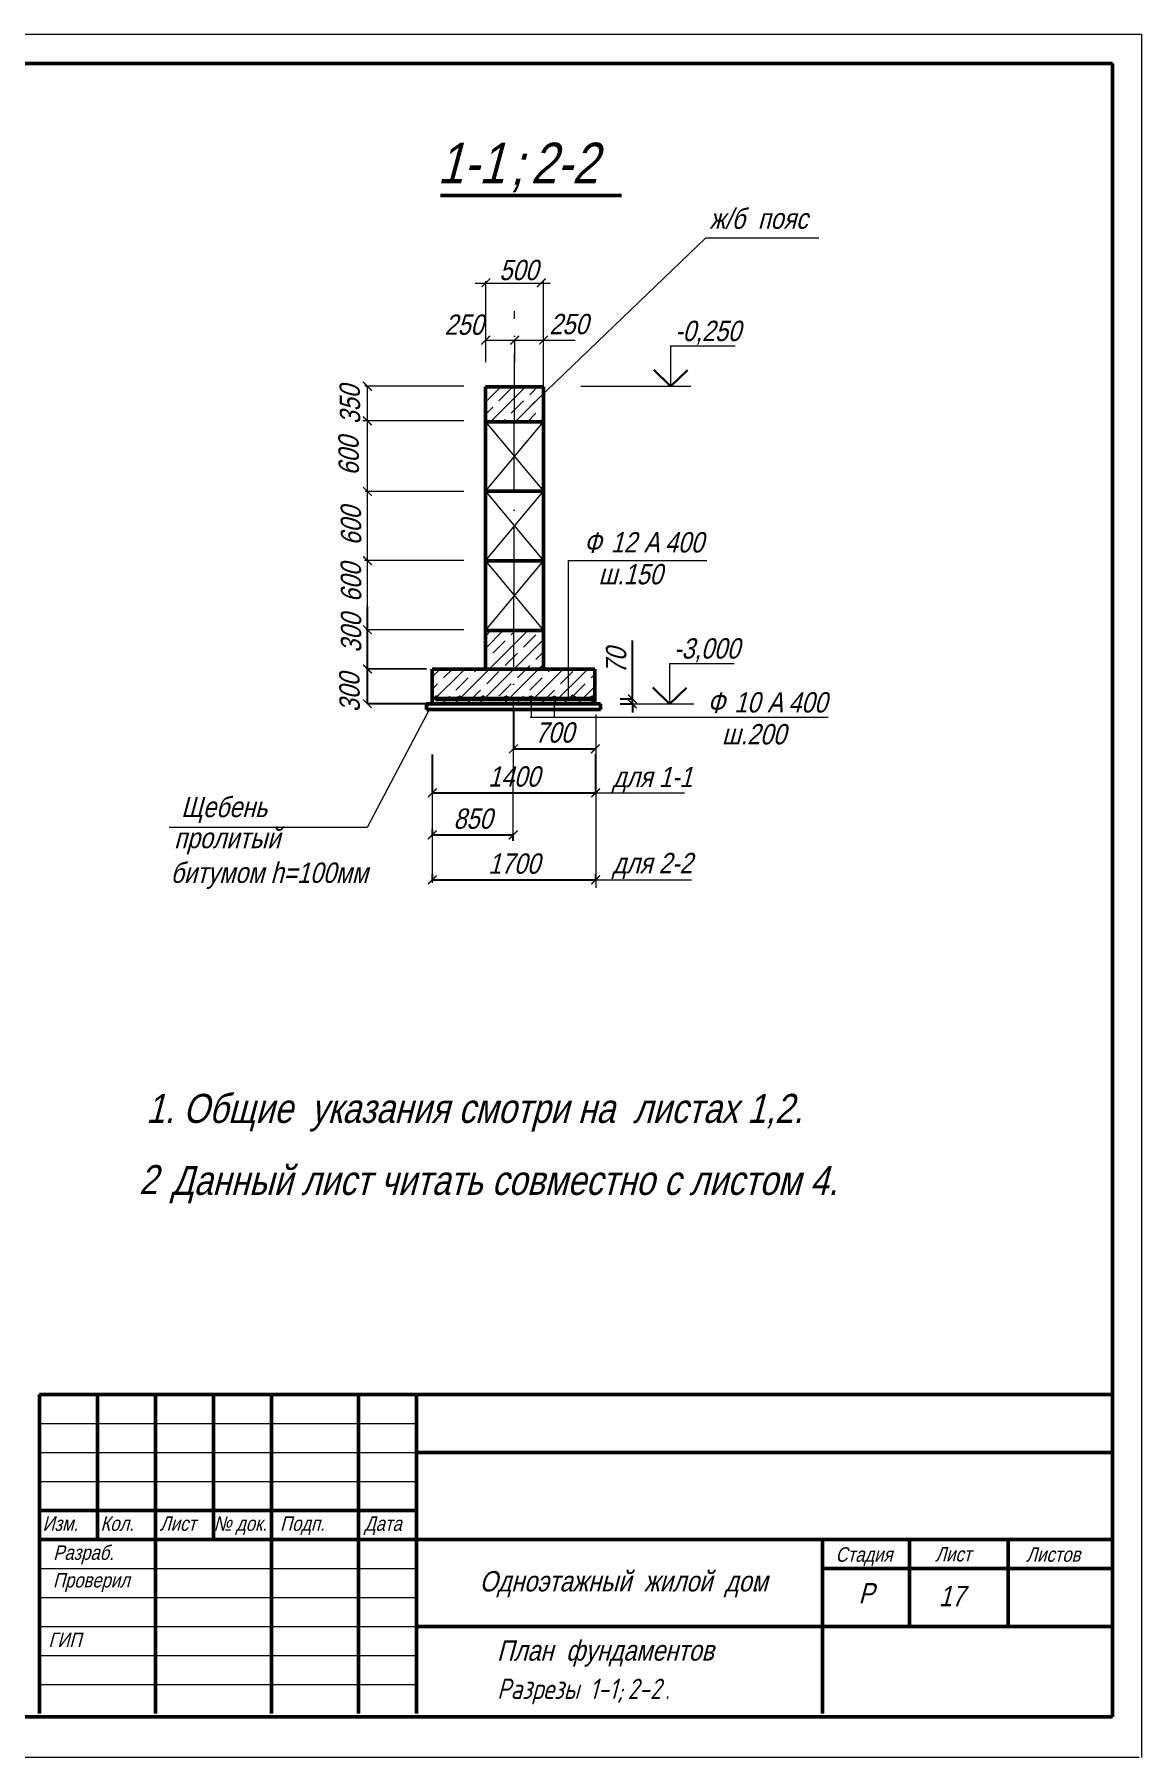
# Model space of a CAD drawing. Header units: millimetres. Extents: x -1570823 to -1042875, y 1331607 to 1425447.
# Drawn here: x -1208800 to -1189712, y 1331868 to 1361568 of the extents above; entities that cross this region are included whole.
import ezdxf

# ---------------------------------------------------------------- set-up
doc = ezdxf.new("R2010")
doc.units = ezdxf.units.MM
doc.linetypes.add('ACAD_ISO04W100', pattern=[30, 24, -3, 0, -3])
for name, color, linetype, lineweight in [('линии', 7, 'Continuous', 25), ('оси', 170, 'ACAD_ISO04W100', 15), ('проект', 7, 'Continuous', 50), ('Разм.', 7, 'Continuous', 15), ('размер', 7, 'Continuous', 15), ('стены', 7, 'Continuous', 50)]:
    doc.layers.add(name, color=color, linetype=linetype, lineweight=lineweight)
doc.layers.add('разм', color=7, linetype='Continuous')
doc.styles.get("Standard").update_dxf_attribs({"font": 'ARIALN.TTF', "oblique": 15, "height": 350})
doc.styles.add('гост', font='', dxfattribs={"oblique": 15, "height": 350})
doc.styles.get('гост').set_extended_font_data('GOST type A')
doc.dimstyles.new('100', dxfattribs={"dimtxt": 350, "dimasz": 150, "dimexe": 1.25, "dimexo": 100, "dimgap": 100, "dimtad": 1, "dimdec": 0, "dimrnd": 5, "dimtxsty": 'Standard', "dimblk": 'ARCHTICK', "dimcen": 250, "dimaunit": 1, "dimadec": 1, "dimazin": 0, "dimtfac": 1, "dimtdec": 0, "dimtmove": 0, "dimatfit": 3, "dimldrblk": 'NONE', "dimfxl": 1, "dimarcsym": 0})

# ---------------------------------------------------------------- blocks, each defined once
blk = doc.blocks.new('_ArchTick')
at = {"color": 0, "linetype": 'ByBlock', "lineweight": 0, "const_width": 0.15}
blk.add_lwpolyline([(-0.5, -0.5), (0.5, 0.5)], dxfattribs=at)
blk = doc.blocks.new('*D102')
at = {"layer": 'разм', "color": 0, "lineweight": -2, "ltscale": 50, "transparency": 16777216}
for p, q in [((-1203059, 1350631), (-1203059, 1351709)), ((-1202040, 1350630), (-1203060, 1350631)), ((-1203059, 1350031), (-1203059, 1350631)), ((-1202041, 1350030), (-1203060, 1350031))]:
    blk.add_line(p, q, dxfattribs=at)
at = {"layer": 'разм', "color": 0, "lineweight": -2, "ltscale": 50, "transparency": 16777216, "xscale": 150, "yscale": 150, "zscale": 150}
for p, rotation in [((-1203059, 1350631), 89.98653347919623), ((-1203059, 1350031), 269.9865334791962)]:
    blk.add_blockref('_ArchTick', p, dxfattribs=dict(at, rotation=rotation))
at = {"layer": 'разм', "color": 0, "lineweight": 5, "ltscale": 50, "transparency": 16777216, "insert": (-1203338, 1351245), "char_height": 350, "attachment_point": 5, "rotation": 89.9865}
blk.add_mtext('300', dxfattribs=at)
blk = doc.blocks.new('_None')
blk = doc.blocks.new('*D103')
at = {"layer": 'разм', "color": 0, "lineweight": -2, "ltscale": 50, "transparency": 16777216}
for p, q in [((-1200541, 1349926), (-1200541, 1349254)), ((-1200541, 1349255), (-1199130, 1349255)), ((-1199130, 1349252), (-1199130, 1349254))]:
    blk.add_line(p, q, dxfattribs=at)
at = {"layer": 'разм', "color": 0, "lineweight": -2, "ltscale": 50, "transparency": 16777216, "xscale": 150, "yscale": 150, "zscale": 150, "rotation": 180}
blk.add_blockref('_ArchTick', (-1200541, 1349255), dxfattribs=at)
at = {"layer": 'разм', "color": 0, "lineweight": -2, "ltscale": 50, "transparency": 16777216, "xscale": 150, "yscale": 150, "zscale": 150}
blk.add_blockref('_ArchTick', (-1199130, 1349255), dxfattribs=at)
at = {"layer": 'разм', "color": 0, "lineweight": 5, "ltscale": 50, "transparency": 16777216, "insert": (-1199835, 1349534), "char_height": 350, "attachment_point": 5}
blk.add_mtext('700', dxfattribs=at)
blk = doc.blocks.new('*D104')
at = {"layer": 'разм', "color": 0, "lineweight": -2, "ltscale": 50, "transparency": 16777216}
for p, q in [((-1201941, 1349155), (-1201941, 1348495)), ((-1199124, 1349161), (-1199124, 1348495)), ((-1201941, 1348496), (-1199124, 1348496))]:
    blk.add_line(p, q, dxfattribs=at)
at = {"layer": 'разм', "color": 0, "lineweight": -2, "ltscale": 50, "transparency": 16777216, "xscale": 150, "yscale": 150, "zscale": 150, "rotation": 180}
blk.add_blockref('_ArchTick', (-1201941, 1348496), dxfattribs=at)
at = {"layer": 'разм', "color": 0, "lineweight": -2, "ltscale": 50, "transparency": 16777216, "xscale": 150, "yscale": 150, "zscale": 150}
blk.add_blockref('_ArchTick', (-1199124, 1348496), dxfattribs=at)
at = {"layer": 'разм', "color": 0, "lineweight": 5, "ltscale": 50, "transparency": 16777216, "insert": (-1200532, 1348775), "char_height": 350, "attachment_point": 5}
blk.add_mtext('1400', dxfattribs=at)
blk = doc.blocks.new('*D105')
at = {"layer": 'разм', "color": 0, "lineweight": -2, "ltscale": 50, "transparency": 16777216}
for p, q in [((-1201941, 1347869), (-1201941, 1347769)), ((-1201941, 1347770), (-1200544, 1347770)), ((-1200544, 1347670), (-1200544, 1347769))]:
    blk.add_line(p, q, dxfattribs=at)
at = {"layer": 'разм', "color": 0, "lineweight": -2, "ltscale": 50, "transparency": 16777216, "xscale": 150, "yscale": 150, "zscale": 150, "rotation": 180}
blk.add_blockref('_ArchTick', (-1201941, 1347770), dxfattribs=at)
at = {"layer": 'разм', "color": 0, "lineweight": -2, "ltscale": 50, "transparency": 16777216, "xscale": 150, "yscale": 150, "zscale": 150}
blk.add_blockref('_ArchTick', (-1200544, 1347770), dxfattribs=at)
at = {"layer": 'разм', "color": 0, "lineweight": 5, "ltscale": 50, "transparency": 16777216, "insert": (-1201242, 1348049), "char_height": 350, "attachment_point": 5}
blk.add_mtext('850', dxfattribs=at)
blk = doc.blocks.new('*D106')
at = {"layer": 'разм', "color": 0, "lineweight": -2, "ltscale": 50, "transparency": 16777216}
for p, q in [((-1201941, 1347096), (-1201941, 1346997)), ((-1201941, 1346996), (-1199124, 1346996)), ((-1199124, 1347096), (-1199124, 1346997))]:
    blk.add_line(p, q, dxfattribs=at)
at = {"layer": 'разм', "color": 0, "lineweight": -2, "ltscale": 50, "transparency": 16777216, "xscale": 150, "yscale": 150, "zscale": 150, "rotation": 180}
blk.add_blockref('_ArchTick', (-1201941, 1346996), dxfattribs=at)
at = {"layer": 'разм', "color": 0, "lineweight": -2, "ltscale": 50, "transparency": 16777216, "xscale": 150, "yscale": 150, "zscale": 150}
blk.add_blockref('_ArchTick', (-1199124, 1346996), dxfattribs=at)
at = {"layer": 'разм', "color": 0, "lineweight": 5, "ltscale": 50, "transparency": 16777216, "insert": (-1200532, 1347274), "char_height": 350, "attachment_point": 5}
blk.add_mtext('1700', dxfattribs=at)
blk = doc.blocks.new('*D128')
at = {"layer": 'проект', "color": 0, "lineweight": -2, "ltscale": 50, "transparency": 16777216}
for p, q in [((-1198491, 1350116), (-1198491, 1351120)), ((-1198699, 1350116), (-1198489, 1350116)), ((-1198699, 1350030), (-1198489, 1350030)), ((-1198491, 1350030), (-1198491, 1350116)), ((-1198491, 1350030), (-1198491, 1349880))]:
    blk.add_line(p, q, dxfattribs=at)
at = {"layer": 'проект', "color": 0, "lineweight": -2, "ltscale": 50, "transparency": 16777216, "xscale": 150, "yscale": 150, "zscale": 150}
for p, rotation in [((-1198491, 1350116), 270), ((-1198491, 1350030), 90)]:
    blk.add_blockref('_ArchTick', p, dxfattribs=dict(at, rotation=rotation))
at = {"layer": 'проект', "color": 0, "lineweight": 5, "ltscale": 50, "transparency": 16777216, "insert": (-1198769, 1350768), "char_height": 350, "attachment_point": 5, "rotation": 90}
blk.add_mtext('70', dxfattribs=at)

msp = doc.modelspace()

# ---------------------------------------------------------------- hatches: boundary and pattern name
at = {"layer": 'проект', "lineweight": 5, "ltscale": 50}
h = msp.add_hatch(dxfattribs=at)
h.set_pattern_fill('JIS_STN_1E', color=256, scale=300, style=0)
h.set_pattern_definition([(45, (98412.52, -19894.46), (-212.132034, 212.132034), []), (45, (98624.02, -19894.46), (-212.132034, 212.132034), [300, -150])])
h.paths.add_polyline_path([(-1200525.5, 1355493.7), (-1201025.5, 1355493.7), (-1201025.5, 1354893.7), (-1200527.2, 1354893.7)])
h.paths.add_polyline_path([(-1200025.5, 1355493.7), (-1200525.5, 1355493.7), (-1200527.2, 1354893.7), (-1200025.5, 1354893.7)])
h.paths.add_polyline_path([(-1200537.1, 1351293.7), (-1201025.5, 1351293.7), (-1201025.5, 1350630.3), (-1200539, 1350630.3)])
h.paths.add_polyline_path([(-1200025.5, 1351293.7), (-1200537.1, 1351293.7), (-1200539, 1350630.3), (-1200025.5, 1350630.3)])
h.paths.add_polyline_path([(-1200539, 1350630.3), (-1201940.5, 1350630.3), (-1201940.6, 1350030.3), (-1200540.6, 1350030.3)])
h.paths.add_polyline_path([(-1199139, 1350630.3), (-1200539, 1350630.3), (-1200540.6, 1350030.3), (-1199139, 1350030.3)])

# ---------------------------------------------------------------- linework, layer by layer
at = {"lineweight": 0}
for p, q in [((-1208712.2, 1337625.2), (-1202212.2, 1337625.2)), ((-1208712.2, 1337625.2), (-1202212.2, 1337625.2)), ((-1208712.2, 1337125.2), (-1202212.2, 1337125.2)), ((-1208712.2, 1337125.2), (-1202212.2, 1337125.2)), ((-1208712.2, 1336625.2), (-1202212.2, 1336625.2)), ((-1208712.2, 1336625.2), (-1202212.2, 1336625.2)), ((-1208712.2, 1335125.2), (-1202212.2, 1335125.2)), ((-1208712.2, 1335125.2), (-1202212.2, 1335125.2)), ((-1208712.2, 1334625.2), (-1202212.2, 1334625.2)), ((-1208712.2, 1334625.2), (-1202212.2, 1334625.2)), ((-1208712.2, 1334125.2), (-1202212.2, 1334125.2)), ((-1208712.2, 1334125.2), (-1202212.2, 1334125.2)), ((-1208712.2, 1333625.2), (-1202212.2, 1333625.2)), ((-1208712.2, 1333625.2), (-1202212.2, 1333625.2)), ((-1208712.2, 1333125.2), (-1202212.2, 1333125.2)), ((-1208712.2, 1333125.2), (-1202212.2, 1333125.2))]:
    msp.add_line(p, q, dxfattribs=at)
at = {"lineweight": 15}
msp.add_line((-1206227.9, 1331867.8), (-1231712.2, 1331867.8), dxfattribs=at)
msp.add_line((-1206227.9, 1331867.8), (-1231712.2, 1331867.8), dxfattribs=at)
at = {"layer": 'оси', "lineweight": 15, "ltscale": 100}
msp.add_line((-1200544.1, 1347668.5), (-1200521.9, 1356797.3), dxfattribs=at)
at = {"layer": 'проект'}
for p, q in [((-1190212.2, 1361067.8), (-1229712.2, 1361067.8)), ((-1190212.2, 1361067.8), (-1229712.2, 1361067.8)), ((-1190212.2, 1361067.8), (-1190212.2, 1332567.8)), ((-1190212.2, 1361067.8), (-1190212.2, 1332567.8)), ((-1208712.2, 1338125.2), (-1190212.2, 1338125.2)), ((-1208712.2, 1332625.2), (-1208712.2, 1338125.2)), ((-1208712.2, 1338125.2), (-1190212.2, 1338125.2)), ((-1208712.2, 1332625.2), (-1208712.2, 1338125.2)), ((-1207712.2, 1335625.2), (-1207712.2, 1338125.2)), ((-1207712.2, 1335625.2), (-1207712.2, 1338125.2)), ((-1206712.2, 1332625.2), (-1206712.2, 1338125.2)), ((-1206712.2, 1332625.2), (-1206712.2, 1338125.2)), ((-1205712.2, 1335625.2), (-1205712.2, 1338125.2)), ((-1205712.2, 1335625.2), (-1205712.2, 1338125.2)), ((-1204712.2, 1332625.2), (-1204712.2, 1338125.2)), ((-1204712.2, 1332625.2), (-1204712.2, 1338125.2)), ((-1203212.2, 1332625.2), (-1203212.2, 1338125.2)), ((-1203212.2, 1332625.2), (-1203212.2, 1338125.2)), ((-1202212.2, 1332625.2), (-1202212.2, 1338125.2)), ((-1202212.2, 1332625.2), (-1202212.2, 1338125.2)), ((-1202212.2, 1337125.2), (-1190212.2, 1337125.2)), ((-1202212.2, 1337125.2), (-1190212.2, 1337125.2)), ((-1208712.2, 1336125.2), (-1202212.2, 1336125.2)), ((-1208712.2, 1336125.2), (-1202212.2, 1336125.2)), ((-1208712.2, 1335625.2), (-1202212.2, 1335625.2)), ((-1208712.2, 1335625.2), (-1202212.2, 1335625.2)), ((-1202212.2, 1335625.2), (-1190212.2, 1335625.2)), ((-1202212.2, 1335625.2), (-1190212.2, 1335625.2)), ((-1195212.2, 1332625.2), (-1195212.2, 1335625.2)), ((-1195212.2, 1332625.2), (-1195212.2, 1335625.2)), ((-1193712.2, 1334125.2), (-1193712.2, 1335625.2)), ((-1193712.2, 1334125.2), (-1193712.2, 1335625.2)), ((-1192012.2, 1334125.2), (-1192012.2, 1335625.2)), ((-1192012.2, 1334125.2), (-1192012.2, 1335625.2)), ((-1195212.2, 1335125.2), (-1190212.2, 1335125.2)), ((-1195212.2, 1335125.2), (-1190212.2, 1335125.2)), ((-1202212.2, 1334125.2), (-1190212.2, 1334125.2)), ((-1202212.2, 1334125.2), (-1190212.2, 1334125.2)), ((-1190212.2, 1332567.8), (-1229712.2, 1332567.8)), ((-1190212.2, 1332567.8), (-1229712.2, 1332567.8))]:
    msp.add_line(p, q, dxfattribs=at)
at = {"layer": 'проект', "ltscale": 50}
msp.add_line((-1201796.7, 1358792.3), (-1198680.8, 1358792.3), dxfattribs=at)
at = {"layer": 'проект', "lineweight": 5, "ltscale": 50}
for p, q in [((-1200246.5, 1355159.5), (-1197222.2, 1358065.2)), ((-1197222.2, 1358065.2), (-1195278.6, 1358065.2)), ((-1199592.5, 1350083.5), (-1199592.5, 1352500.1)), ((-1199592.5, 1352500.1), (-1197204.7, 1352500.1)), ((-1201977.3, 1349961.1), (-1203060.8, 1347897.7)), ((-1200237.7, 1350116), (-1200237.7, 1349800.1)), ((-1199837.7, 1350114.3), (-1199837.7, 1349798.5)), ((-1200252.2, 1349800.1), (-1195117.7, 1349800.1)), ((-1203060.8, 1347897.7), (-1206475.4, 1347897.7))]:
    msp.add_line(p, q, dxfattribs=at)
at = {"layer": 'проект', "ltscale": 25}
for p, q in [((-1201025.5, 1355493.7), (-1201025.5, 1350630.3)), ((-1201025.5, 1355493.7), (-1200025.5, 1355493.7)), ((-1200025.5, 1355493.7), (-1200025.5, 1350630.3)), ((-1201025.5, 1354893.7), (-1200025.5, 1354893.7)), ((-1201025.5, 1353693.7), (-1200025.5, 1353693.7)), ((-1201025.5, 1352493.7), (-1200025.5, 1352493.7)), ((-1201025.5, 1351293.7), (-1200025.5, 1351293.7)), ((-1201940.6, 1350030.3), (-1201940.5, 1350630.3)), ((-1201940.5, 1350630.3), (-1199139, 1350630.3)), ((-1199139, 1350630.3), (-1199139, 1350030.3)), ((-1199039, 1350030.3), (-1202040.6, 1350030.3)), ((-1202040.6, 1350030.3), (-1202040.6, 1349930.3)), ((-1202040.6, 1349930.3), (-1199039, 1349930.3)), ((-1199039, 1350030.3), (-1199039, 1349930.3))]:
    msp.add_line(p, q, dxfattribs=at)
at = {"layer": 'проект', "lineweight": 60, "ltscale": 50}
msp.add_line((-1201884.2, 1350116), (-1199170.1, 1350116), dxfattribs=at)
at = {"layer": 'проект', "ltscale": 50}
for centre in [(-1201866.3, 1350132.3), (-1201466.3, 1350131.2), (-1201066.3, 1350132.4), (-1200666.4, 1350130.8), (-1200237.7, 1350130.8), (-1199837.7, 1350129.1), (-1199498.8, 1350130), (-1199183.7, 1350130.8)]:
    msp.add_circle(centre, 14.8, dxfattribs=at)
at = {"layer": 'разм', "lineweight": 5, "ltscale": 50}
for p, q in [((-1201019.9, 1355916.8), (-1201019.9, 1357317.4)), ((-1200025.5, 1355493.7), (-1200025.5, 1357305.6)), ((-1201203.8, 1357283.5), (-1199905.4, 1357283.5)), ((-1201019.9, 1356298.4), (-1200519.9, 1356298.4)), ((-1200519.9, 1355915.5), (-1200519.9, 1356299.6)), ((-1200519.9, 1356298.4), (-1199476.1, 1356298.4)), ((-1201395.1, 1355503.8), (-1203100.9, 1355503.8)), ((-1203058.8, 1351674.6), (-1203058.8, 1355503.8)), ((-1199376.7, 1355503.8), (-1197482.5, 1355503.8)), ((-1201395.1, 1354907.8), (-1203135.3, 1354907.8)), ((-1201025.5, 1354893.7), (-1200025.5, 1353693.7)), ((-1201025.5, 1353693.7), (-1200025.5, 1354893.7)), ((-1201395.1, 1353690.3), (-1203097.9, 1353690.3)), ((-1201025.5, 1353693.7), (-1200025.5, 1352493.7)), ((-1201025.5, 1352493.7), (-1200025.5, 1353693.7)), ((-1201395.1, 1352498.3), (-1203109.7, 1352498.3)), ((-1201025.5, 1351293.7), (-1200025.5, 1352493.7)), ((-1201025.5, 1352493.7), (-1200025.5, 1351293.7)), ((-1201395.1, 1351306.2), (-1203086.7, 1351306.2)), ((-1198566.8, 1350030.3), (-1197430.4, 1350030.3)), ((-1199123.6, 1349847.8), (-1199123.6, 1349104.6)), ((-1201940.6, 1348495.1), (-1201940.6, 1346943.1)), ((-1199123.6, 1348495.1), (-1197589.9, 1348495.1)), ((-1199123.6, 1348495.1), (-1199123.6, 1346858.2)), ((-1199123.6, 1346996.8), (-1197473.5, 1346996.8))]:
    msp.add_line(p, q, dxfattribs=at)
at = {"layer": 'Разм.'}
for p, q in [((-1197832.6, 1356198.7), (-1197832.6, 1355500.4)), ((-1197831.5, 1356198.7), (-1196718.5, 1356198.7)), ((-1197850.8, 1350725.1), (-1197850.8, 1350026.8)), ((-1197849.7, 1350725.1), (-1196736.7, 1350725.1))]:
    msp.add_line(p, q, dxfattribs=at)
at = {"layer": 'Разм.', "lineweight": 30}
for p, q in [((-1197834.9, 1355503.8), (-1198119.7, 1355784.7)), ((-1197829.2, 1355503.8), (-1197539, 1355779)), ((-1197853.1, 1350030.3), (-1198137.9, 1350311.1)), ((-1197847.5, 1350030.3), (-1197557.2, 1350305.5))]:
    msp.add_line(p, q, dxfattribs=at)
at = {"layer": 'размер'}
for p, q in [((-1189712.2, 1361567.8), (-1231712.2, 1361567.8)), ((-1189712.2, 1361567.8), (-1231712.2, 1361567.8)), ((-1189712.2, 1361567.8), (-1189712.2, 1331867.8)), ((-1189752.8, 1331867.8), (-1231712.2, 1331867.8)), ((-1189752.8, 1331867.8), (-1231712.2, 1331867.8))]:
    msp.add_line(p, q, dxfattribs=at)

# ---------------------------------------------------------------- block references
at = {"layer": 'проект', "lineweight": 5, "ltscale": 25, "xscale": 150.0000000000025, "yscale": 150.0000000000025, "zscale": 150.0000000000025, "rotation": 269.9561628899225}
for p in [(-1203058.8, 1355503.8), (-1203058.8, 1354907.7), (-1203058.8, 1353690.3), (-1203058.8, 1352498.3), (-1203058.9, 1351306.2)]:
    msp.add_blockref('_ArchTick', p, dxfattribs=at)
at = {"layer": 'разм', "lineweight": 5, "ltscale": 50, "xscale": 150, "yscale": 150, "zscale": 150}
for p in [(-1201016.4, 1357287), (-1200060.1, 1357287), (-1200519.9, 1356298.4), (-1200022.1, 1356298.4)]:
    msp.add_blockref('_ArchTick', p, dxfattribs=at)
at = {"layer": 'разм', "lineweight": 5, "ltscale": 50, "xscale": 150, "yscale": 150, "zscale": 150, "rotation": 180}
for p in [(-1201019.9, 1356298.4), (-1199592.5, 1350116)]:
    msp.add_blockref('_ArchTick', p, dxfattribs=at)

# ---------------------------------------------------------------- texts
at = {"oblique": 15}
for s, p in [('Изм.', (-1208661.4, 1335775.5)), ('Изм.', (-1208661.4, 1335775.5)), ('Кол.', (-1207661.4, 1335775.5)), ('Кол.', (-1207661.4, 1335775.5)), ('Лист', (-1206640, 1335775.5)), ('Лист', (-1206640, 1335775.5)), ('№ док.', (-1205711.7, 1335775.5)), ('№ док.', (-1205711.7, 1335775.5)), ('Подп.', (-1204565.8, 1335775.5)), ('Подп.', (-1204565.8, 1335775.5)), ('Дата', (-1203112.2, 1335775.5)), ('Дата', (-1203112.2, 1335775.5)), ('Разраб.', (-1208476.5, 1335275.5)), ('Разраб.', (-1208476.5, 1335275.5)), ('Стадия', (-1194988.2, 1335242.3)), ('Стадия', (-1194988.2, 1335242.3)), ('Лист', (-1193271.1, 1335247.1)), ('Лист', (-1193271.1, 1335247.1)), ('Листов', (-1191702.8, 1335242.3)), ('Листов', (-1191702.8, 1335242.3))]:
    msp.add_text(s, height=250, dxfattribs=at).set_placement(p)
at = {"lineweight": 70, "oblique": 15}
msp.add_text('Проверил', height=250, dxfattribs=at).set_placement((-1208481, 1334798.9))
msp.add_text('Проверил', height=250, dxfattribs=at).set_placement((-1208481, 1334798.9))
at = {"layer": 'линии', "insert": (-1206985.5, 1342066.1), "char_height": 500, "width": 17796.464, "attachment_point": 1}
msp.add_mtext('\\pi350;{\\fArial|b0|i0|c204|p32; }Данный лист читать совместно с листом 4.', dxfattribs=at)
at = {"layer": 'проект', "lineweight": 5, "ltscale": 50, "oblique": 15}
for s, p in [('ж/б  пояс', (-1197160.8, 1358218.6)), ('ш.150', (-1199075.3, 1352090)), ('ш.200', (-1196947.3, 1349331.4))]:
    msp.add_text(s, height=350, dxfattribs=at).set_placement(p)
at = {"layer": 'проект', "lineweight": 5, "ltscale": 25, "oblique": 15}
for s, height, p in [('Щебень', 350, (-1206271.3, 1348076.7)), ('пролитый', 350, (-1206390.9, 1347542)), ('битумом h=100мм', 350, (-1206453.8, 1346944.5)), ('2', 500, (-1206998, 1341579.8)), ('17', 350, (-1193207.8, 1334475.3))]:
    msp.add_text(s, height=height, dxfattribs=at).set_placement(p)
at = {"layer": 'проект', "ltscale": 25, "oblique": 15}
msp.add_text('План  фундаментов ', height=350, dxfattribs=at).set_placement((-1200825, 1333538.7))
at = {"layer": 'разм', "lineweight": 5, "ltscale": 50, "oblique": 15}
for s, height, p in [('1-1  2-2', 700, (-1201852.1, 1359001.3)), (';', 700, (-1200595, 1358977.4)), ('500', 350, (-1200786.6, 1357332.5)), ('для 1-1', 350, (-1198832, 1348594.2)), ('для 2-2', 350, (-1198832, 1347110.3))]:
    msp.add_text(s, height=height, dxfattribs=at).set_placement(p)
at = {"layer": 'разм', "ltscale": 25, "oblique": 15}
for s, p in [('-0,250', (-1197759, 1356283.2)), ('Ф', (-1199330.4, 1352634.2)), ('-3,000', (-1197777.2, 1350809.7)), ('Ф', (-1197202.4, 1349875.5))]:
    msp.add_text(s, height=350, dxfattribs=at).set_placement(p)
at = {"layer": 'разм', "lineweight": 5, "ltscale": 50, "oblique": 15}
for s, rotation, p in [('350', 90.63034, (-1203182.5, 1354849.9)), ('600', 90.61022, (-1203203.7, 1353965.9)), ('600', 90.61022, (-1203163.8, 1352760)), ('600', 90.61022, (-1203163.8, 1351783.4)), ('300', 90.63034, (-1203188.8, 1349887.3))]:
    msp.add_text(s, height=350, rotation=rotation, dxfattribs=at).set_placement(p)
at = {"layer": 'разм', "lineweight": 5, "ltscale": 50, "char_height": 350, "attachment_point": 5}
for insert in [(-1201394.6, 1356563.7), (-1199587.6, 1356573.4)]:
    msp.add_mtext('250', dxfattribs=dict(at, insert=insert))
at = {"layer": 'размер', "oblique": 15}
for s, height, p in [(' 12', 350, (-1198975.7, 1352639.5)), ('А', 350, (-1198293.5, 1352639.5)), ('400', 350, (-1197930.9, 1352639.5)), (' 10', 350, (-1196847.7, 1349880.8)), ('А', 350, (-1196165.5, 1349880.8)), ('400', 350, (-1195802.9, 1349880.8)), ('1. Общие  указания смотри на  листах 1,2.', 500, (-1206873.4, 1342806.9)), ('Одноэтажный  жилой  дом', 350, (-1201126.4, 1334731.2)), ('Одноэтажный  жилой  дом', 350, (-1201126.4, 1334731.2)), ('.', 350, (-1196429.5, 1334724.8)), ('.', 350, (-1196429.5, 1334724.8)), ('Р', 350, (-1194591.8, 1334525.1)), ('Р', 350, (-1194591.8, 1334525.1)), ('ГИП', 250, (-1208557, 1333772.6)), ('ГИП', 250, (-1208557, 1333772.6)), ('.', 350, (-1197207, 1333546.8))]:
    msp.add_text(s, height=height, dxfattribs=at).set_placement(p)
at = {"layer": 'размер', "color": 1, "oblique": 15}
msp.add_text('1. Общие  указания смотри на  листах 1,2.', height=500, dxfattribs=at).set_placement((-1206873.4, 1342806.9))
at = {"layer": 'стены', "style": 'гост', "oblique": 15}
for s, p in [('Разрезы 1-1 2-2', (-1200824.1, 1332877.4)), (';', (-1198763.3, 1332837.1)), ('.', (-1197932.2, 1332877))]:
    msp.add_text(s, height=350, dxfattribs=at).set_placement(p)

# ---------------------------------------------------------------- dimensions: what is measured, and where the dimension line sits
at = {"layer": 'проект', "lineweight": 5, "ltscale": 50}
dim = msp.add_aligned_dim(p1=(-1198798.6, 1350030.3), p2=(-1198798.6, 1350116.4), distance=-307.9, text='70', dimstyle='100', dxfattribs=at)
dim.commit()
dim.dimension.update_dxf_attribs({"geometry": '*D128', "text_midpoint": (-1198769.4, 1350768.2)})
at = {"layer": 'разм', "lineweight": 5, "ltscale": 50}
dim = msp.add_aligned_dim(p1=(-1201940.6, 1350030.3), p2=(-1201940.5, 1350630.3), distance=1118.6, text='300', dimstyle='100', dxfattribs=at)
dim.commit()
dim.dimension.update_dxf_attribs({"geometry": '*D102', "text_midpoint": (-1203337.6, 1351245)})
dim = msp.add_linear_dim(base=(-1199130.2, 1349254.9), p1=(-1200540.6, 1350026.4), p2=(-1199130.2, 1349352.3), text='700', dimstyle='100', override={"dimtmove": 1}, dxfattribs=at)
dim.commit()
dim.dimension.update_dxf_attribs({"geometry": '*D103', "text_midpoint": (-1199835.4, 1349533.6)})
for base, p1, p2, text, picture, middle in [((-1199123.6, 1348496.3), (-1201940.6, 1349254.9), (-1199123.6, 1349261.4), '1400', '*D104', (-1200532.1, 1348775)), ((-1200543.8, 1347770.2), (-1201940.6, 1347968.9), (-1200543.8, 1347770.2), '850', '*D105', (-1201242.2, 1348048.9)), ((-1199123.6, 1346995.6), (-1201940.6, 1346995.6), (-1199123.6, 1346995.6), '1700', '*D106', (-1200532.1, 1347274.3))]:
    dim = msp.add_linear_dim(base=base, p1=p1, p2=p2, text=text, dimstyle='100', dxfattribs=at)
    dim.commit()
    dim.dimension.update_dxf_attribs({"geometry": picture, "text_midpoint": middle})

doc.saveas('drawing.dxf')
